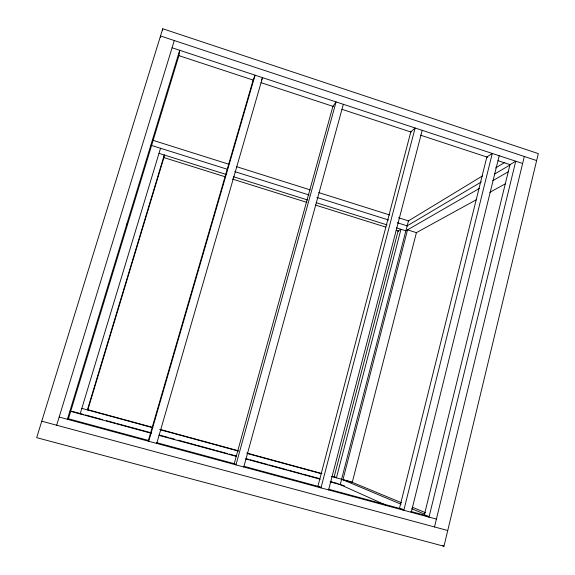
<?xml version="1.0" encoding="UTF-8"?>
<svg xmlns="http://www.w3.org/2000/svg" width="575" height="575" viewBox="0 0 575 575"><rect width="100%" height="100%" fill="white"/><g stroke="black" fill="none" stroke-linecap="round" stroke-linejoin="round"><path stroke-width="0.86" d="M160.375 37.576L160.518 35.981L536.64 160.569M162.596 30.374L162.747 28.75L538.315 153.597L443.965 546.25L36.685 437.661L162.747 28.75M434.499 526.952L524.321 156.486M509.989 164.63L424.3 515.099L429.029 517.105L515.753 161.208L509.989 164.63L498 160.684M411.269 512.303L499.201 155.746M328.591 489.936L422.215 130.338M340.206 484.624L408.451 220.879L482.633 175.842M243.786 466.993L343.347 104.305M156.745 443.447L262.538 77.632L261.503 80.062M160.533 148.264L80.141 413.935L80.708 413.669M126.723 225.048L127.506 222.467M56.666 425.227L174.282 40.538M495.636 167.95L504.814 162.38M407.172 225.846L481.347 181.93M494.486 174.153L509.939 165.003M479.543 188.327L405.885 230.812L396.484 227.865M492.725 180.73L508.235 171.781M416.278 232.724L476.51 199.647M489.807 192.345L505.454 183.756M41.759 421.216L447.745 530.517M72.486 411.434L79.415 413.317M81.147 413.784L83.749 414.489M85.481 414.963L102.803 419.671M106.267 420.613L115.345 423.085M117.077 423.552L151.311 432.86M159.11 434.98L168.173 437.446M169.905 437.913L174.707 439.221M178.171 440.162L195.881 444.978M197.225 445.345L214.935 450.16M216.286 450.527L227.542 453.589M229.281 454.056L236.21 455.939M246.107 458.634L248.702 459.339M250.068 459.713L267.756 464.521M269.129 464.895L286.81 469.696M288.183 470.07L301.53 473.699M302.91 474.073L318.5 478.314M330.107 481.469L337.561 483.496M70.071 411.197L151.225 433.255M159.031 435.383L236.181 456.349M245.719 458.943L320.268 479.205M330.675 482.037L344.432 485.774M68.13 418.708L148.602 440.486M156.393 442.592L235.132 463.903M243.786 466.246L320.404 486.982M328.584 489.196L403.003 509.335M410.794 511.441L428.332 516.192M59.167 417.048L436.403 519.103M87.558 409.601L152.433 427.297M160.217 429.424L238.072 450.656M246.718 453.014L321.978 473.541M332.357 476.373L335.872 477.329M81.823 408.394L152.828 427.757M159.757 429.647L238.553 451.138M247.214 453.495L321.684 473.807M331.214 476.402L341.6 479.234L401.027 504.225M344.13 479.924L350.879 481.764L401.465 502.723M163.81 157.557L225.529 176.899M232.386 179.048L306.964 202.414M315.538 205.095L385.825 227.118M396.11 230.345L398.683 231.15M152.548 140.171L228.792 164.22M236.505 166.649L310.184 189.887M318.744 192.589L389.85 215.014M398.418 217.717L408.703 220.958M150.995 145.267L227.333 169.273M234.772 171.616L309.142 195.004M316.832 197.426L388.635 220.017M397.188 222.705L407.445 225.932M158.987 153.36L226.478 174.534M233.313 176.676L307.639 199.992M316.178 202.673L387.09 224.918M172.069 47.775L522.625 163.48M178.221 55.408L253.266 80.112M260.935 82.642L333.421 106.504M341.945 109.315L411.024 132.049M420.404 135.139L487.765 157.32M412.246 507.193L425.514 512.684M411.75 508.731L424.954 514.287M338.668 483.934L385.76 505.073M442.355 545.452L443.965 546.25M164.285 155.02L163.904 157.586L87.874 409.695L87.393 409.918L164.285 155.02M179.702 50.291L178.911 55.638L68.439 418.794L67.404 419.283L179.702 50.291M492.279 153.46L403.837 510.291L399.488 508.386L486.838 157.011L492.279 153.46M407.524 229.863L342.916 479.787L352.252 482.332L416.408 232.652L407.524 229.863M398.101 230.97L334.168 476.869L336.433 477.825L400.962 229.274L398.101 230.97M410.787 131.977L317.903 486.306L320.972 487.873L415.121 127.995L410.787 131.977M332.911 106.339L234.233 463.658L235.966 464.88L336.08 101.912L332.911 106.339M253.137 80.076L148.407 440.436L148.724 441.277L255.092 75.174L253.137 80.076"/></g></svg>
